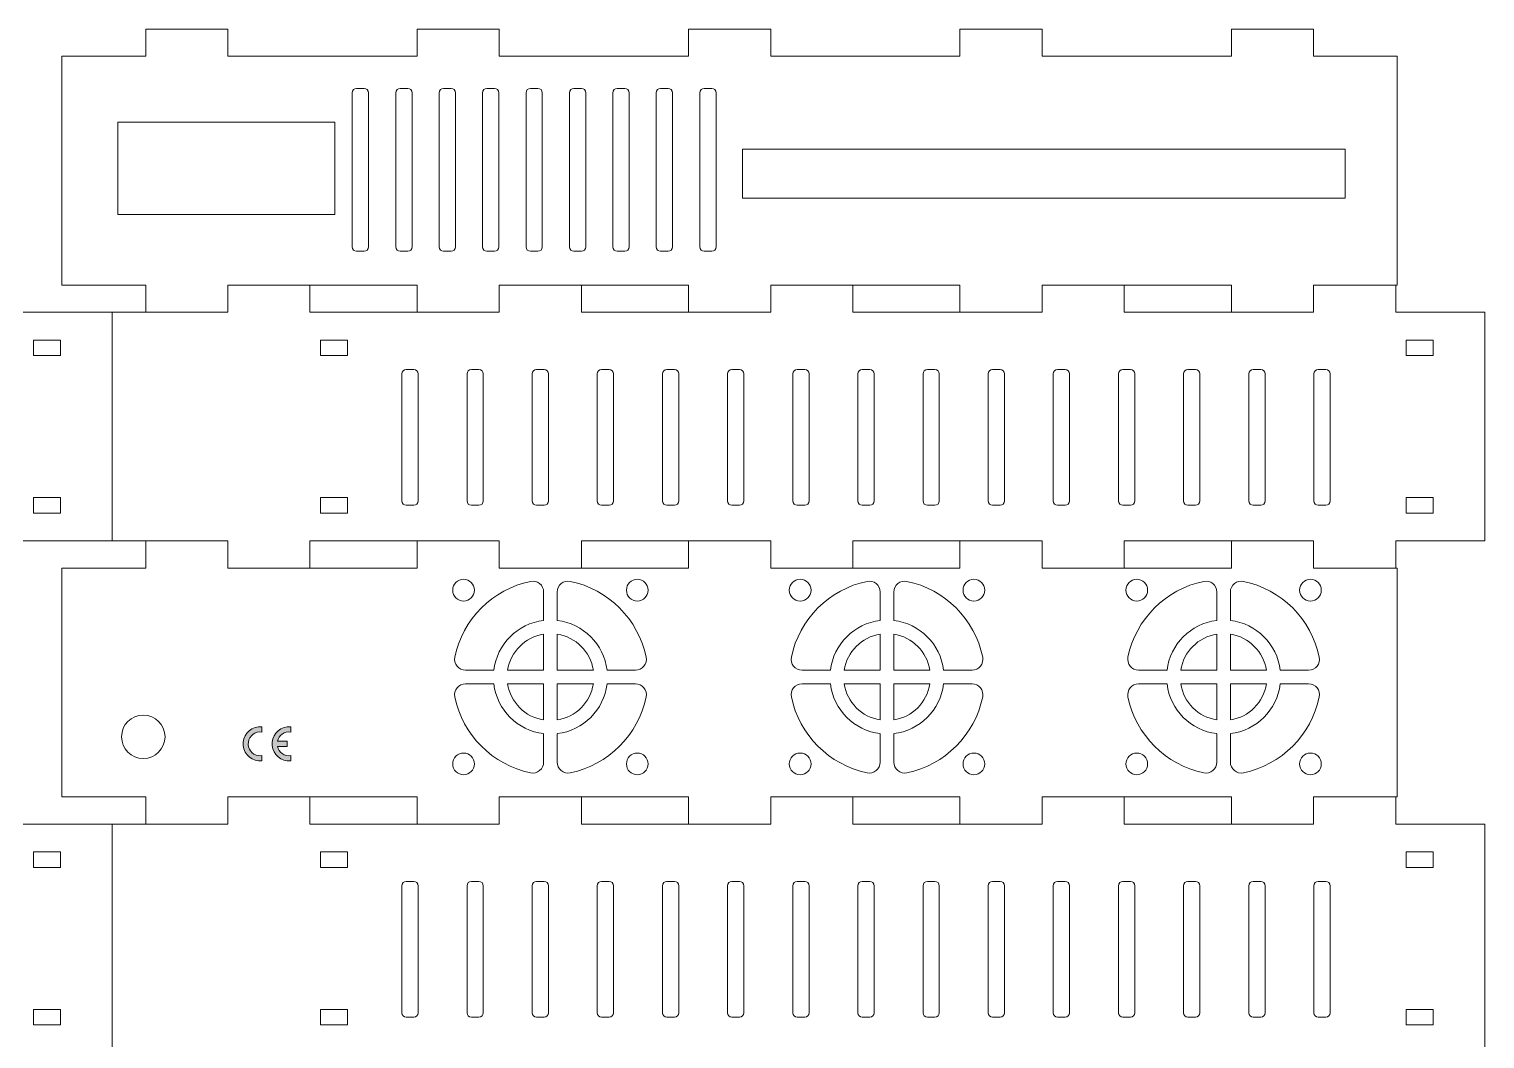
# Model space of a CAD drawing. Header units: millimetres. Extents: x -57 to 711, y 261 to 643.
# Drawn here: x 443 to 711.1, y 456.7 to 642.6 of the extents above; entities that cross this region are included whole.
import ezdxf

# ---------------------------------------------------------------- set-up
doc = ezdxf.new("R2010")
doc.units = ezdxf.units.MM
doc.layers.add('1', color=1, linetype='Continuous', lineweight=5)
doc.layers.add('2', color=5, linetype='Continuous', lineweight=5)

msp = doc.modelspace()

# ---------------------------------------------------------------- hatches: boundary and pattern name
at = {"lineweight": 0}
h = msp.add_hatch(color=7, dxfattribs=at)
h.dxf.hatch_style = 2
edge = h.paths.add_edge_path()
edge.add_spline(control_points=[(485.84, 514.11), (485.84, 514.11), (485.84, 513.17), (485.84, 513.17), (484.65, 513.34), (483.54, 512.51), (483.36, 511.31), (483.19, 510.11), (484.02, 509), (485.22, 508.83), (485.43, 508.8), (485.64, 508.8), (485.84, 508.83), (485.84, 508.83), (485.84, 507.88), (485.84, 507.88), (484.12, 507.71), (482.59, 508.96), (482.42, 510.68), (482.24, 512.4), (483.5, 513.94), (485.22, 514.11), (485.43, 514.13), (485.64, 514.13), (485.84, 514.11)], knot_values=[0, 0, 0, 0, 1, 1, 1, 2, 2, 2, 3, 3, 3, 4, 4, 4, 5, 5, 5, 6, 6, 6, 7, 7, 7, 8, 8, 8, 8], degree=3, periodic=0)
h = msp.add_hatch(color=7, dxfattribs=at)
h.dxf.hatch_style = 2
edge = h.paths.add_edge_path()
edge.add_spline(control_points=[(488.71, 511.47), (488.96, 512.59), (490.03, 513.33), (491.17, 513.17), (491.17, 513.17), (491.17, 514.11), (491.17, 514.11), (489.45, 514.28), (487.91, 513.03), (487.74, 511.31), (487.57, 509.59), (488.82, 508.05), (490.54, 507.88), (490.75, 507.86), (490.96, 507.86), (491.17, 507.88), (491.17, 507.88), (491.17, 508.83), (491.17, 508.83), (490.03, 508.66), (488.96, 509.41), (488.71, 510.53), (488.71, 510.53), (490.54, 510.53), (490.54, 510.53), (490.54, 510.53), (490.54, 511.47), (490.54, 511.47), (490.54, 511.47), (488.71, 511.47), (488.71, 511.47), (488.71, 511.47), (488.71, 511.47), (488.71, 511.47)], knot_values=[0, 0, 0, 0, 1, 1, 1, 2, 2, 2, 3, 3, 3, 4, 4, 4, 5, 5, 5, 6, 6, 6, 7, 7, 7, 8, 8, 8, 9, 9, 9, 10, 10, 10, 11, 11, 11, 11], degree=3, periodic=0)

# ---------------------------------------------------------------- linework, layer by layer
at = {"layer": '1', "lineweight": 5}
for p, q in [((464.45, 642.62), (464.45, 637.62)), ((479.58, 642.62), (464.45, 642.62)), ((479.58, 637.62), (479.58, 642.62)), ((529.58, 642.62), (514.45, 642.62)), ((514.45, 642.62), (514.45, 637.62)), ((529.58, 637.62), (529.58, 642.62)), ((579.58, 642.62), (564.45, 642.62)), ((564.45, 642.62), (564.45, 637.62)), ((579.58, 637.62), (579.58, 642.62)), ((629.58, 642.62), (614.45, 642.62)), ((614.45, 642.62), (614.45, 637.62)), ((629.58, 637.62), (629.58, 642.62)), ((679.58, 642.62), (664.45, 642.62)), ((664.45, 642.62), (664.45, 637.62)), ((679.58, 637.62), (679.58, 642.62)), ((464.45, 637.62), (449.01, 637.62)), ((449.01, 637.62), (449.01, 595.49)), ((514.45, 637.62), (479.58, 637.62)), ((564.45, 637.62), (529.58, 637.62)), ((614.45, 637.62), (579.58, 637.62)), ((664.45, 637.62), (629.58, 637.62)), ((695.01, 637.62), (679.58, 637.62)), ((695.01, 595.49), (695.01, 637.62)), ((449.01, 595.49), (464.45, 595.49)), ((464.45, 595.49), (464.45, 590.49)), ((479.58, 590.49), (479.58, 595.49)), ((479.58, 595.49), (514.45, 595.49)), ((494.71, 590.49), (494.71, 595.49)), ((514.45, 595.49), (514.45, 590.49)), ((529.58, 590.49), (529.58, 595.49)), ((529.58, 595.49), (564.45, 595.49)), ((544.71, 590.49), (544.71, 595.49)), ((564.45, 595.49), (564.45, 595.49)), ((564.45, 595.49), (564.45, 590.49)), ((579.58, 590.49), (579.58, 595.49)), ((579.58, 595.49), (614.45, 595.49)), ((594.71, 590.49), (594.71, 595.49)), ((614.45, 595.49), (614.45, 590.49)), ((629.58, 595.49), (629.58, 590.49)), ((629.58, 595.49), (664.45, 595.49)), ((644.71, 590.49), (644.71, 595.49)), ((664.45, 595.49), (664.45, 590.49)), ((679.58, 590.49), (679.58, 595.49)), ((679.58, 595.49), (695.01, 595.49)), ((694.71, 590.49), (694.71, 595.49)), ((479.58, 590.49), (441.85, 590.49)), ((458.28, 548.36), (458.28, 590.49)), ((529.58, 590.49), (494.71, 590.49)), ((579.58, 590.49), (544.71, 590.49)), ((629.58, 590.49), (594.71, 590.49)), ((679.58, 590.49), (644.71, 590.49)), ((711.14, 590.49), (694.71, 590.49)), ((711.14, 548.36), (711.14, 590.49)), ((441.85, 548.36), (479.58, 548.36)), ((464.45, 548.36), (464.45, 543.36)), ((479.58, 543.36), (479.58, 548.36)), ((494.71, 543.36), (494.71, 548.36)), ((494.71, 548.36), (529.58, 548.36)), ((514.45, 548.36), (514.45, 543.36)), ((529.58, 543.36), (529.58, 548.36)), ((544.71, 543.36), (544.71, 548.36)), ((544.71, 548.36), (579.58, 548.36)), ((564.45, 548.36), (564.45, 543.36)), ((579.58, 543.36), (579.58, 548.36)), ((594.71, 543.36), (594.71, 548.36)), ((594.71, 548.36), (629.58, 548.36)), ((614.45, 548.36), (614.45, 543.36)), ((629.58, 543.36), (629.58, 548.36)), ((644.71, 543.36), (644.71, 548.36)), ((644.71, 548.36), (679.58, 548.36)), ((664.45, 548.36), (664.45, 543.36)), ((679.58, 543.36), (679.58, 548.36)), ((694.71, 543.36), (694.71, 548.36)), ((694.71, 548.36), (711.14, 548.36)), ((464.45, 543.36), (449.01, 543.36)), ((449.01, 543.36), (449.01, 501.23)), ((514.45, 543.36), (479.58, 543.36)), ((564.45, 543.36), (529.58, 543.36)), ((614.45, 543.36), (579.58, 543.36)), ((664.45, 543.36), (629.58, 543.36)), ((695.01, 543.36), (679.58, 543.36)), ((695.01, 501.23), (695.01, 543.36)), ((449.01, 501.23), (464.45, 501.23)), ((464.45, 501.23), (464.45, 496.23)), ((479.58, 496.23), (479.58, 501.23)), ((479.58, 501.23), (514.45, 501.23)), ((494.71, 496.23), (494.71, 501.23)), ((514.45, 501.23), (514.45, 496.23)), ((529.58, 496.23), (529.58, 501.23)), ((529.58, 501.23), (564.45, 501.23)), ((544.71, 496.23), (544.71, 501.23)), ((564.45, 501.23), (564.45, 496.23)), ((579.58, 496.23), (579.58, 501.23)), ((579.58, 501.23), (614.45, 501.23)), ((594.71, 496.23), (594.71, 501.23)), ((614.45, 501.23), (614.45, 496.23)), ((629.58, 501.23), (629.58, 496.23)), ((629.58, 501.23), (664.45, 501.23)), ((644.71, 496.23), (644.71, 501.23)), ((664.45, 501.23), (664.45, 496.23)), ((679.58, 496.23), (679.58, 501.23)), ((679.58, 501.23), (695.01, 501.23)), ((694.71, 496.23), (694.71, 501.23)), ((479.58, 496.23), (441.85, 496.23)), ((458.28, 496.23), (458.28, 454.1)), ((529.58, 496.23), (494.71, 496.23)), ((579.58, 496.23), (544.71, 496.23)), ((629.58, 496.23), (594.71, 496.23)), ((679.58, 496.23), (644.71, 496.23)), ((711.14, 496.23), (694.71, 496.23)), ((711.14, 454.1), (711.14, 496.23))]:
    msp.add_line(p, q, dxfattribs=at)
at = {"layer": '1', "color": 1, "lineweight": 5}
for p, q in [((502.51, 630.91), (502.51, 630.91)), ((502.51, 602.51), (502.51, 630.91)), ((503.31, 631.71), (503.31, 631.71)), ((503.31, 631.71), (504.71, 631.71)), ((504.71, 631.71), (504.71, 631.71)), ((505.51, 630.91), (505.51, 602.51)), ((510.51, 630.91), (510.51, 630.91)), ((510.51, 602.51), (510.51, 630.91)), ((511.31, 631.71), (511.31, 631.71)), ((511.31, 631.71), (512.71, 631.71)), ((512.71, 631.71), (512.71, 631.71)), ((513.51, 630.91), (513.51, 630.91)), ((513.51, 630.91), (513.51, 602.51)), ((518.51, 630.91), (518.51, 630.91)), ((518.51, 602.51), (518.51, 630.91)), ((519.31, 631.71), (519.31, 631.71)), ((519.31, 631.71), (520.71, 631.71)), ((521.51, 630.91), (521.51, 630.91)), ((521.51, 630.91), (521.51, 602.51)), ((526.51, 630.91), (526.51, 630.91)), ((526.51, 602.51), (526.51, 630.91)), ((527.31, 631.71), (528.71, 631.71)), ((528.71, 631.71), (528.71, 631.71)), ((529.51, 630.91), (529.51, 630.91)), ((529.51, 630.91), (529.51, 602.51)), ((534.51, 630.91), (534.51, 630.91)), ((534.51, 602.51), (534.51, 630.91)), ((535.31, 631.71), (535.31, 631.71)), ((535.31, 631.71), (536.71, 631.71)), ((536.71, 631.71), (536.71, 631.71)), ((537.51, 630.91), (537.51, 602.51)), ((542.51, 630.91), (542.51, 630.91)), ((542.51, 602.51), (542.51, 630.91)), ((543.31, 631.71), (544.71, 631.71)), ((544.71, 631.71), (544.71, 631.71)), ((545.51, 630.91), (545.51, 630.91)), ((545.51, 630.91), (545.51, 602.51)), ((550.51, 602.51), (550.51, 630.91)), ((551.31, 631.71), (552.71, 631.71)), ((553.51, 630.91), (553.51, 602.51)), ((558.51, 602.51), (558.51, 630.91)), ((559.31, 631.71), (559.31, 631.71)), ((559.31, 631.71), (560.71, 631.71)), ((561.51, 630.91), (561.51, 602.51)), ((566.51, 602.51), (566.51, 630.91)), ((567.31, 631.71), (567.31, 631.71)), ((567.31, 631.71), (568.71, 631.71)), ((569.51, 630.91), (569.51, 630.91)), ((569.51, 630.91), (569.51, 602.51)), ((459.31, 608.49), (459.31, 625.49)), ((459.31, 625.49), (499.31, 625.49)), ((499.31, 625.49), (499.31, 608.49)), ((574.41, 611.49), (574.41, 620.49)), ((574.41, 620.49), (685.41, 620.49)), ((685.41, 620.49), (685.41, 611.49)), ((685.41, 611.49), (574.41, 611.49)), ((499.31, 608.49), (459.31, 608.49)), ((504.71, 601.71), (503.31, 601.71)), ((505.51, 602.51), (505.51, 602.51)), ((512.71, 601.71), (511.31, 601.71)), ((511.31, 601.71), (511.31, 601.71)), ((513.51, 602.51), (513.51, 602.51)), ((520.71, 601.71), (519.31, 601.71)), ((519.31, 601.71), (519.31, 601.71)), ((520.71, 601.71), (520.71, 601.71)), ((521.51, 602.51), (521.51, 602.51)), ((528.71, 601.71), (527.31, 601.71)), ((528.71, 601.71), (528.71, 601.71)), ((536.71, 601.71), (535.31, 601.71)), ((535.31, 601.71), (535.31, 601.71)), ((544.71, 601.71), (543.31, 601.71)), ((543.31, 601.71), (543.31, 601.71)), ((544.71, 601.71), (544.71, 601.71)), ((545.51, 602.51), (545.51, 602.51)), ((552.71, 601.71), (551.31, 601.71)), ((551.31, 601.71), (551.31, 601.71)), ((560.71, 601.71), (559.31, 601.71)), ((559.31, 601.71), (559.31, 601.71)), ((568.71, 601.71), (567.31, 601.71)), ((443.8, 585.36), (448.77, 585.36)), ((443.8, 582.49), (443.8, 585.36)), ((448.77, 585.36), (448.77, 582.49)), ((496.66, 585.36), (501.63, 585.36)), ((496.66, 582.49), (496.66, 585.36)), ((501.63, 585.36), (501.63, 582.49)), ((696.66, 585.36), (701.63, 585.36)), ((696.66, 582.49), (696.66, 585.36)), ((701.63, 585.36), (701.63, 582.49)), ((448.77, 582.49), (443.8, 582.49)), ((501.63, 582.49), (496.66, 582.49)), ((701.63, 582.49), (696.66, 582.49)), ((512.44, 579.93), (513.84, 579.93)), ((524.44, 579.93), (524.44, 579.93)), ((524.44, 579.93), (525.84, 579.93)), ((536.44, 579.93), (537.84, 579.93)), ((548.44, 579.93), (548.44, 579.93)), ((548.44, 579.93), (549.84, 579.93)), ((549.84, 579.93), (549.84, 579.93)), ((560.44, 579.93), (561.84, 579.93)), ((572.44, 579.93), (573.84, 579.93)), ((584.44, 579.93), (585.84, 579.93)), ((596.44, 579.93), (597.84, 579.93)), ((608.44, 579.93), (609.84, 579.93)), ((620.44, 579.93), (621.84, 579.93)), ((621.84, 579.93), (621.84, 579.93)), ((632.44, 579.93), (633.84, 579.93)), ((644.44, 579.93), (644.44, 579.93)), ((644.44, 579.93), (645.84, 579.93)), ((645.84, 579.93), (645.84, 579.93)), ((656.44, 579.93), (656.44, 579.93)), ((656.44, 579.93), (657.84, 579.93)), ((657.84, 579.93), (657.84, 579.93)), ((668.44, 579.93), (669.84, 579.93)), ((680.44, 579.93), (680.44, 579.93)), ((680.44, 579.93), (681.84, 579.93)), ((681.84, 579.93), (681.84, 579.93)), ((511.64, 555.73), (511.64, 579.13)), ((511.64, 579.13), (511.64, 579.13)), ((514.64, 579.13), (514.64, 579.13)), ((514.64, 579.13), (514.64, 555.73)), ((523.64, 555.73), (523.64, 579.13)), ((526.64, 579.13), (526.64, 579.13)), ((526.64, 579.13), (526.64, 555.73)), ((535.64, 555.73), (535.64, 579.13)), ((538.64, 579.13), (538.64, 555.73)), ((547.64, 555.73), (547.64, 579.13)), ((547.64, 579.13), (547.64, 579.13)), ((550.64, 579.13), (550.64, 555.73)), ((559.64, 555.73), (559.64, 579.13)), ((562.64, 579.13), (562.64, 579.13)), ((562.64, 579.13), (562.64, 555.73)), ((571.64, 555.73), (571.64, 579.13)), ((571.64, 579.13), (571.64, 579.13)), ((574.64, 579.13), (574.64, 579.13)), ((574.64, 579.13), (574.64, 555.73)), ((583.64, 555.73), (583.64, 579.13)), ((586.64, 579.13), (586.64, 555.73)), ((595.64, 555.73), (595.64, 579.13)), ((598.64, 579.13), (598.64, 555.73)), ((607.64, 555.73), (607.64, 579.13)), ((607.64, 579.13), (607.64, 579.13)), ((610.64, 579.13), (610.64, 579.13)), ((610.64, 579.13), (610.64, 555.73)), ((619.64, 555.73), (619.64, 579.13)), ((622.64, 579.13), (622.64, 579.13)), ((622.64, 579.13), (622.64, 555.73)), ((631.64, 555.73), (631.64, 579.13)), ((631.64, 579.13), (631.64, 579.13)), ((634.64, 579.13), (634.64, 579.13)), ((634.64, 579.13), (634.64, 555.73)), ((643.64, 555.73), (643.64, 579.13)), ((643.64, 579.13), (643.64, 579.13)), ((646.64, 579.13), (646.64, 555.73)), ((655.64, 555.73), (655.64, 579.13)), ((658.64, 579.13), (658.64, 555.73)), ((667.64, 555.73), (667.64, 579.13)), ((667.64, 579.13), (667.64, 579.13)), ((670.64, 579.13), (670.64, 579.13)), ((670.64, 579.13), (670.64, 555.73)), ((679.64, 555.73), (679.64, 579.13)), ((682.64, 579.13), (682.64, 579.13)), ((682.64, 579.13), (682.64, 555.73)), ((443.8, 556.36), (448.77, 556.36)), ((443.8, 553.49), (443.8, 556.36)), ((448.77, 556.36), (448.77, 553.49)), ((496.66, 556.36), (501.63, 556.36)), ((496.66, 553.49), (496.66, 556.36)), ((501.63, 556.36), (501.63, 553.49)), ((511.64, 555.73), (511.64, 555.73)), ((547.64, 555.73), (547.64, 555.73)), ((607.64, 555.73), (607.64, 555.73)), ((631.64, 555.73), (631.64, 555.73)), ((667.64, 555.73), (667.64, 555.73)), ((696.66, 556.36), (701.63, 556.36)), ((696.66, 553.49), (696.66, 556.36)), ((701.63, 556.36), (701.63, 553.49)), ((448.77, 553.49), (443.8, 553.49)), ((501.63, 553.49), (496.66, 553.49)), ((513.84, 554.93), (512.44, 554.93)), ((512.44, 554.93), (512.44, 554.93)), ((513.84, 554.93), (513.84, 554.93)), ((525.84, 554.93), (524.44, 554.93)), ((537.84, 554.93), (536.44, 554.93)), ((537.84, 554.93), (537.84, 554.93)), ((549.84, 554.93), (548.44, 554.93)), ((548.44, 554.93), (548.44, 554.93)), ((549.84, 554.93), (549.84, 554.93)), ((561.84, 554.93), (560.44, 554.93)), ((560.44, 554.93), (560.44, 554.93)), ((573.84, 554.93), (572.44, 554.93)), ((572.44, 554.93), (572.44, 554.93)), ((585.84, 554.93), (584.44, 554.93)), ((584.44, 554.93), (584.44, 554.93)), ((585.84, 554.93), (585.84, 554.93)), ((597.84, 554.93), (596.44, 554.93)), ((609.84, 554.93), (608.44, 554.93)), ((621.84, 554.93), (620.44, 554.93)), ((620.44, 554.93), (620.44, 554.93)), ((621.84, 554.93), (621.84, 554.93)), ((633.84, 554.93), (632.44, 554.93)), ((645.84, 554.93), (644.44, 554.93)), ((657.84, 554.93), (656.44, 554.93)), ((657.84, 554.93), (657.84, 554.93)), ((669.84, 554.93), (668.44, 554.93)), ((668.44, 554.93), (668.44, 554.93)), ((669.84, 554.93), (669.84, 554.93)), ((681.84, 554.93), (680.44, 554.93)), ((680.44, 554.93), (680.44, 554.93)), ((701.63, 553.49), (696.66, 553.49)), ((535.36, 540.92), (535.36, 540.92)), ((542.67, 540.92), (542.67, 540.92)), ((604.67, 540.92), (604.67, 540.92)), ((659.36, 540.92), (659.36, 540.92)), ((666.67, 540.92), (666.67, 540.92)), ((537.76, 538.96), (537.76, 538.96)), ((537.76, 538.96), (537.76, 533.72)), ((540.26, 533.72), (540.26, 538.96)), ((599.76, 538.96), (599.76, 538.96)), ((599.76, 538.96), (599.76, 533.72)), ((602.26, 533.72), (602.26, 538.96)), ((661.76, 538.96), (661.76, 538.96)), ((661.76, 538.96), (661.76, 533.72)), ((664.26, 533.72), (664.26, 538.96)), ((537.76, 533.72), (537.76, 533.72)), ((540.26, 533.72), (540.26, 533.72)), ((602.26, 533.72), (602.26, 533.72)), ((661.76, 533.72), (661.76, 533.72)), ((664.26, 533.72), (664.26, 533.72)), ((537.76, 524.55), (537.76, 531.2)), ((540.26, 531.2), (540.26, 524.55)), ((599.76, 524.55), (599.76, 531.2)), ((599.76, 531.2), (599.76, 531.2)), ((602.26, 531.2), (602.26, 524.55)), ((602.26, 531.2), (602.26, 531.2)), ((661.76, 524.55), (661.76, 531.2)), ((661.76, 531.2), (661.76, 531.2)), ((664.26, 531.2), (664.26, 524.55)), ((664.26, 531.2), (664.26, 531.2)), ((521.39, 526.95), (521.39, 526.95)), ((556.64, 526.95), (556.64, 526.95)), ((583.39, 526.95), (583.39, 526.95)), ((618.64, 526.95), (618.64, 526.95)), ((645.39, 526.95), (645.39, 526.95)), ((528.59, 524.55), (523.35, 524.55)), ((531.11, 524.55), (537.76, 524.55)), ((531.11, 524.55), (531.11, 524.55)), ((540.26, 524.55), (546.91, 524.55)), ((546.91, 524.55), (546.91, 524.55)), ((554.68, 524.55), (549.44, 524.55)), ((549.44, 524.55), (549.44, 524.55)), ((590.59, 524.55), (585.35, 524.55)), ((590.59, 524.55), (590.59, 524.55)), ((593.11, 524.55), (599.76, 524.55)), ((602.26, 524.55), (608.91, 524.55)), ((608.91, 524.55), (608.91, 524.55)), ((616.68, 524.55), (611.44, 524.55)), ((611.44, 524.55), (611.44, 524.55)), ((652.59, 524.55), (647.35, 524.55)), ((652.59, 524.55), (652.59, 524.55)), ((655.11, 524.55), (661.76, 524.55)), ((655.11, 524.55), (655.11, 524.55)), ((664.26, 524.55), (670.91, 524.55)), ((670.91, 524.55), (670.91, 524.55)), ((678.68, 524.55), (673.44, 524.55)), ((673.44, 524.55), (673.44, 524.55)), ((678.68, 524.55), (678.68, 524.55)), ((523.35, 522.05), (528.59, 522.05)), ((528.59, 522.05), (528.59, 522.05)), ((537.76, 522.05), (531.11, 522.05)), ((531.11, 522.05), (531.11, 522.05)), ((537.76, 515.4), (537.76, 522.05)), ((546.91, 522.05), (540.26, 522.05)), ((540.26, 522.05), (540.26, 515.4)), ((549.44, 522.05), (549.44, 522.05)), ((549.44, 522.05), (554.68, 522.05)), ((554.68, 522.05), (554.68, 522.05)), ((585.35, 522.05), (590.59, 522.05)), ((590.59, 522.05), (590.59, 522.05)), ((599.76, 522.05), (593.11, 522.05)), ((593.11, 522.05), (593.11, 522.05)), ((599.76, 515.4), (599.76, 522.05)), ((608.91, 522.05), (602.26, 522.05)), ((602.26, 522.05), (602.26, 515.4)), ((611.44, 522.05), (616.68, 522.05)), ((647.35, 522.05), (652.59, 522.05)), ((652.59, 522.05), (652.59, 522.05)), ((661.76, 522.05), (655.11, 522.05)), ((655.11, 522.05), (655.11, 522.05)), ((661.76, 515.4), (661.76, 522.05)), ((670.91, 522.05), (664.26, 522.05)), ((664.26, 522.05), (664.26, 515.4)), ((670.91, 522.05), (670.91, 522.05)), ((673.44, 522.05), (673.44, 522.05)), ((673.44, 522.05), (678.68, 522.05)), ((521.39, 519.64), (521.39, 519.64)), ((556.64, 519.64), (556.64, 519.64)), ((583.39, 519.64), (583.39, 519.64)), ((618.64, 519.64), (618.64, 519.64)), ((645.39, 519.64), (645.39, 519.64)), ((680.64, 519.64), (680.64, 519.64)), ((537.76, 515.4), (537.76, 515.4)), ((540.26, 515.4), (540.26, 515.4)), ((599.76, 515.4), (599.76, 515.4)), ((664.26, 515.4), (664.26, 515.4)), ((537.76, 512.87), (537.76, 507.63)), ((540.26, 507.63), (540.26, 512.87)), ((599.76, 512.87), (599.76, 507.63)), ((602.26, 507.63), (602.26, 512.87)), ((602.26, 512.87), (602.26, 512.87)), ((661.76, 512.87), (661.76, 512.87)), ((661.76, 512.87), (661.76, 507.63)), ((664.26, 507.63), (664.26, 512.87)), ((664.26, 512.87), (664.26, 512.87)), ((537.76, 507.63), (537.76, 507.63)), ((599.76, 507.63), (599.76, 507.63)), ((661.76, 507.63), (661.76, 507.63)), ((535.36, 505.67), (535.36, 505.67)), ((597.36, 505.67), (597.36, 505.67)), ((604.67, 505.67), (604.67, 505.67)), ((666.67, 505.67), (666.67, 505.67)), ((443.8, 491.1), (448.77, 491.1)), ((443.8, 488.23), (443.8, 491.1)), ((448.77, 491.1), (448.77, 488.23)), ((496.66, 491.1), (501.63, 491.1)), ((496.66, 488.23), (496.66, 491.1)), ((501.63, 491.1), (501.63, 488.23)), ((696.66, 491.1), (701.63, 491.1)), ((696.66, 488.23), (696.66, 491.1)), ((701.63, 491.1), (701.63, 488.23)), ((448.77, 488.23), (443.8, 488.23)), ((501.63, 488.23), (496.66, 488.23)), ((701.63, 488.23), (696.66, 488.23)), ((512.44, 485.67), (512.44, 485.67)), ((512.44, 485.67), (513.84, 485.67)), ((513.84, 485.67), (513.84, 485.67)), ((524.44, 485.67), (524.44, 485.67)), ((524.44, 485.67), (525.84, 485.67)), ((525.84, 485.67), (525.84, 485.67)), ((536.44, 485.67), (537.84, 485.67)), ((548.44, 485.67), (548.44, 485.67)), ((548.44, 485.67), (549.84, 485.67)), ((549.84, 485.67), (549.84, 485.67)), ((560.44, 485.67), (561.84, 485.67)), ((561.84, 485.67), (561.84, 485.67)), ((572.44, 485.67), (572.44, 485.67)), ((572.44, 485.67), (573.84, 485.67)), ((584.44, 485.67), (585.84, 485.67)), ((596.44, 485.67), (596.44, 485.67)), ((596.44, 485.67), (597.84, 485.67)), ((597.84, 485.67), (597.84, 485.67)), ((608.44, 485.67), (608.44, 485.67)), ((608.44, 485.67), (609.84, 485.67)), ((620.44, 485.67), (621.84, 485.67)), ((632.44, 485.67), (633.84, 485.67)), ((644.44, 485.67), (644.44, 485.67)), ((644.44, 485.67), (645.84, 485.67)), ((645.84, 485.67), (645.84, 485.67)), ((656.44, 485.67), (657.84, 485.67)), ((668.44, 485.67), (668.44, 485.67)), ((668.44, 485.67), (669.84, 485.67)), ((669.84, 485.67), (669.84, 485.67)), ((680.44, 485.67), (680.44, 485.67)), ((680.44, 485.67), (681.84, 485.67)), ((681.84, 485.67), (681.84, 485.67)), ((511.64, 461.47), (511.64, 484.87)), ((511.64, 484.87), (511.64, 484.87)), ((514.64, 484.87), (514.64, 484.87)), ((514.64, 484.87), (514.64, 461.47)), ((523.64, 461.47), (523.64, 484.87)), ((526.64, 484.87), (526.64, 484.87)), ((526.64, 484.87), (526.64, 461.47)), ((535.64, 461.47), (535.64, 484.87)), ((538.64, 484.87), (538.64, 461.47)), ((547.64, 461.47), (547.64, 484.87)), ((547.64, 484.87), (547.64, 484.87)), ((550.64, 484.87), (550.64, 484.87)), ((550.64, 484.87), (550.64, 461.47)), ((559.64, 461.47), (559.64, 484.87)), ((562.64, 484.87), (562.64, 484.87)), ((562.64, 484.87), (562.64, 461.47)), ((571.64, 461.47), (571.64, 484.87)), ((571.64, 484.87), (571.64, 484.87)), ((574.64, 484.87), (574.64, 461.47)), ((583.64, 461.47), (583.64, 484.87)), ((586.64, 484.87), (586.64, 461.47)), ((595.64, 461.47), (595.64, 484.87)), ((598.64, 484.87), (598.64, 461.47)), ((607.64, 461.47), (607.64, 484.87)), ((607.64, 484.87), (607.64, 484.87)), ((610.64, 484.87), (610.64, 484.87)), ((610.64, 484.87), (610.64, 461.47)), ((619.64, 461.47), (619.64, 484.87)), ((622.64, 484.87), (622.64, 484.87)), ((622.64, 484.87), (622.64, 461.47)), ((631.64, 461.47), (631.64, 484.87)), ((631.64, 484.87), (631.64, 484.87)), ((634.64, 484.87), (634.64, 484.87)), ((634.64, 484.87), (634.64, 461.47)), ((643.64, 461.47), (643.64, 484.87)), ((643.64, 484.87), (643.64, 484.87)), ((646.64, 484.87), (646.64, 461.47)), ((655.64, 461.47), (655.64, 484.87)), ((658.64, 484.87), (658.64, 461.47)), ((667.64, 461.47), (667.64, 484.87)), ((667.64, 484.87), (667.64, 484.87)), ((670.64, 484.87), (670.64, 484.87)), ((670.64, 484.87), (670.64, 461.47)), ((679.64, 461.47), (679.64, 484.87)), ((682.64, 484.87), (682.64, 484.87)), ((682.64, 484.87), (682.64, 461.47)), ((443.8, 462.1), (448.77, 462.1)), ((443.8, 459.23), (443.8, 462.1)), ((448.77, 462.1), (448.77, 459.23)), ((496.66, 462.1), (501.63, 462.1)), ((496.66, 459.23), (496.66, 462.1)), ((501.63, 462.1), (501.63, 459.23)), ((511.64, 461.47), (511.64, 461.47)), ((547.64, 461.47), (547.64, 461.47)), ((607.64, 461.47), (607.64, 461.47)), ((631.64, 461.47), (631.64, 461.47)), ((667.64, 461.47), (667.64, 461.47)), ((696.66, 462.1), (701.63, 462.1)), ((696.66, 459.23), (696.66, 462.1)), ((701.63, 462.1), (701.63, 459.23)), ((448.77, 459.23), (443.8, 459.23)), ((501.63, 459.23), (496.66, 459.23)), ((513.84, 460.67), (512.44, 460.67)), ((525.84, 460.67), (524.44, 460.67)), ((537.84, 460.67), (536.44, 460.67)), ((537.84, 460.67), (537.84, 460.67)), ((549.84, 460.67), (548.44, 460.67)), ((548.44, 460.67), (548.44, 460.67)), ((549.84, 460.67), (549.84, 460.67)), ((561.84, 460.67), (560.44, 460.67)), ((560.44, 460.67), (560.44, 460.67)), ((573.84, 460.67), (572.44, 460.67)), ((572.44, 460.67), (572.44, 460.67)), ((585.84, 460.67), (584.44, 460.67)), ((584.44, 460.67), (584.44, 460.67)), ((585.84, 460.67), (585.84, 460.67)), ((597.84, 460.67), (596.44, 460.67)), ((596.44, 460.67), (596.44, 460.67)), ((597.84, 460.67), (597.84, 460.67)), ((609.84, 460.67), (608.44, 460.67)), ((609.84, 460.67), (609.84, 460.67)), ((621.84, 460.67), (620.44, 460.67)), ((633.84, 460.67), (632.44, 460.67)), ((632.44, 460.67), (632.44, 460.67)), ((633.84, 460.67), (633.84, 460.67)), ((645.84, 460.67), (644.44, 460.67)), ((644.44, 460.67), (644.44, 460.67)), ((645.84, 460.67), (645.84, 460.67)), ((657.84, 460.67), (656.44, 460.67)), ((657.84, 460.67), (657.84, 460.67)), ((669.84, 460.67), (668.44, 460.67)), ((668.44, 460.67), (668.44, 460.67)), ((669.84, 460.67), (669.84, 460.67)), ((681.84, 460.67), (680.44, 460.67)), ((680.44, 460.67), (680.44, 460.67)), ((701.63, 459.23), (696.66, 459.23))]:
    msp.add_line(p, q, dxfattribs=at)
at = {"layer": '1'}
for centre in [(523.01, 539.3), (555.01, 539.3), (585.01, 539.3), (617.01, 539.3), (647.01, 539.3), (679.01, 539.3), (523.01, 507.3), (555.01, 507.3), (585.01, 507.3), (617.01, 507.3), (647.01, 507.3), (679.01, 507.3)]:
    msp.add_circle(centre, 2, dxfattribs=at)
at = {"layer": '1', "color": 1, "lineweight": 5}
msp.add_circle((464.01, 512.3), 4, dxfattribs=at)
for centre, radius, start, end in [((503.31, 630.91), 0.8, 90, 180), ((504.71, 630.91), 0.8, 0, 90), ((511.31, 630.91), 0.8, 90, 180), ((512.71, 630.91), 0.8, 0, 90), ((519.31, 630.91), 0.8, 90, 180), ((520.71, 630.91), 0.8, 0, 90), ((527.31, 630.91), 0.8, 90, 180), ((528.71, 630.91), 0.8, 0, 90), ((535.31, 630.91), 0.8, 90, 180), ((536.71, 630.91), 0.8, 0, 90), ((543.31, 630.91), 0.8, 90, 180), ((544.71, 630.91), 0.8, 0, 90), ((551.31, 630.91), 0.8, 90, 180), ((552.71, 630.91), 0.8, 0, 90), ((559.31, 630.91), 0.8, 90, 180), ((560.71, 630.91), 0.8, 0, 90), ((567.31, 630.91), 0.8, 90, 180), ((568.71, 630.91), 0.8, 0, 90), ((503.31, 602.51), 0.8, 180, 270), ((504.71, 602.51), 0.8, 270, 0), ((511.31, 602.51), 0.8, 180, 270), ((512.71, 602.51), 0.8, 270, 0), ((519.31, 602.51), 0.8, 180, 270), ((520.71, 602.51), 0.8, 270, 0), ((527.31, 602.51), 0.8, 180, 270), ((528.71, 602.51), 0.8, 270, 0), ((535.31, 602.51), 0.8, 180, 270), ((536.71, 602.51), 0.8, 270, 0), ((543.31, 602.51), 0.8, 180, 270), ((544.71, 602.51), 0.8, 270, 0), ((551.31, 602.51), 0.8, 180, 270), ((552.71, 602.51), 0.8, 270, 0), ((559.31, 602.51), 0.8, 180, 270), ((560.71, 602.51), 0.8, 270, 0), ((567.31, 602.51), 0.8, 180, 270), ((568.71, 602.51), 0.8, 270, 0), ((512.44, 579.13), 0.8, 90, 180), ((513.84, 579.13), 0.8, 0, 90), ((524.44, 579.13), 0.8, 90, 180), ((525.84, 579.13), 0.8, 0, 90), ((536.44, 579.13), 0.8, 90, 180), ((537.84, 579.13), 0.8, 0, 90), ((548.44, 579.13), 0.8, 90, 180), ((549.84, 579.13), 0.8, 360, 90), ((560.44, 579.13), 0.8, 90, 180), ((561.84, 579.13), 0.8, 360, 90), ((572.44, 579.13), 0.8, 90, 180), ((573.84, 579.13), 0.8, 360, 90), ((584.44, 579.13), 0.8, 90, 180), ((585.84, 579.13), 0.8, 360, 90), ((596.44, 579.13), 0.8, 90, 180), ((597.84, 579.13), 0.8, 360, 90), ((608.44, 579.13), 0.8, 90, 180), ((609.84, 579.13), 0.8, 360, 90), ((620.44, 579.13), 0.8, 90, 180), ((621.84, 579.13), 0.8, 360, 90), ((632.44, 579.13), 0.8, 90, 180), ((633.84, 579.13), 0.8, 0, 90), ((644.44, 579.13), 0.8, 90, 180), ((645.84, 579.13), 0.8, 0, 90), ((656.44, 579.13), 0.8, 90, 180), ((657.84, 579.13), 0.8, 0, 90), ((668.44, 579.13), 0.8, 90, 180), ((669.84, 579.13), 0.8, 0, 90), ((680.44, 579.13), 0.8, 90, 180), ((681.84, 579.13), 0.8, 0, 90), ((512.44, 555.73), 0.8, 180, 270), ((513.84, 555.73), 0.8, 270, 0), ((524.44, 555.73), 0.8, 180, 270), ((525.84, 555.73), 0.8, 270, 360), ((536.44, 555.73), 0.8, 180, 270), ((537.84, 555.73), 0.8, 270, 0), ((548.44, 555.73), 0.8, 180, 270), ((549.84, 555.73), 0.8, 270, 0), ((560.44, 555.73), 0.8, 180, 270), ((561.84, 555.73), 0.8, 270, 0), ((572.44, 555.73), 0.8, 180, 270), ((573.84, 555.73), 0.8, 270, 0), ((584.44, 555.73), 0.8, 180, 270), ((585.84, 555.73), 0.8, 270, 0), ((596.44, 555.73), 0.8, 180, 270), ((597.84, 555.73), 0.8, 270, 0), ((608.44, 555.73), 0.8, 180, 270), ((609.84, 555.73), 0.8, 270, 0), ((620.44, 555.73), 0.8, 180, 270), ((621.84, 555.73), 0.8, 270, 0), ((632.44, 555.73), 0.8, 180, 270), ((633.84, 555.73), 0.8, 270, 0), ((644.44, 555.73), 0.8, 180, 270), ((645.84, 555.73), 0.8, 270, 0), ((656.44, 555.73), 0.8, 180, 270), ((657.84, 555.73), 0.8, 270, 0), ((668.44, 555.73), 0.8, 180, 270), ((669.84, 555.73), 0.8, 270, 0), ((680.44, 555.73), 0.8, 180, 270), ((681.84, 555.73), 0.8, 270, 0), ((539.01, 523.3), 18, 101.7198, 168.2802), ((535.76, 538.96), 2, 0, 101.7198), ((542.26, 538.96), 2, 78.2802, 180), ((539.01, 523.3), 18, 11.7198, 78.2802), ((601.01, 523.3), 18, 101.7198, 168.2802), ((597.76, 538.96), 2, 0, 101.7198), ((604.26, 538.96), 2, 78.2802, 180), ((601.01, 523.3), 18, 11.7198, 78.2802), ((663.01, 523.3), 18, 101.7198, 168.2802), ((659.76, 538.96), 2, 360, 101.7198), ((666.26, 538.96), 2, 78.2802, 180), ((663.01, 523.3), 18, 11.7198, 78.2802), ((539.01, 523.3), 10.5, 96.8371, 173.1629), ((539.01, 523.3), 10.5, 6.8371, 83.1629), ((601.01, 523.3), 10.5, 96.8371, 173.1629), ((601.01, 523.3), 10.5, 6.8371, 83.1629), ((663.01, 523.3), 10.5, 96.8371, 173.1629), ((663.01, 523.3), 10.5, 6.8371, 83.1629), ((539.01, 523.3), 8, 98.9893, 171.0107), ((539.01, 523.3), 8, 8.9893, 81.0107), ((601.01, 523.3), 8, 98.9893, 171.0107), ((601.01, 523.3), 8, 8.9893, 81.0107), ((663.01, 523.3), 8, 98.9893, 171.0107), ((663.01, 523.3), 8, 8.9893, 81.0107), ((523.35, 526.55), 2, 168.2802, 270), ((554.68, 526.55), 2, 270, 11.7198), ((585.35, 526.55), 2, 168.2802, 270), ((616.68, 526.55), 2, 270, 11.7198), ((647.35, 526.55), 2, 168.2802, 270), ((678.68, 526.55), 2, 270, 11.7198), ((523.35, 520.05), 2, 90, 191.7198), ((539.01, 523.3), 10.5, 186.8371, 263.1629), ((539.01, 523.3), 8, 188.9893, 261.0107), ((539.01, 523.3), 10.5, 276.8371, 353.1629), ((539.01, 523.3), 8, 278.9893, 351.0107), ((554.68, 520.05), 2, 348.2802, 90), ((585.35, 520.05), 2, 90, 191.7198), ((601.01, 523.3), 10.5, 186.8371, 263.1629), ((601.01, 523.3), 8, 188.9893, 261.0107), ((601.01, 523.3), 8, 278.9893, 351.0107), ((601.01, 523.3), 10.5, 276.8371, 353.1629), ((616.68, 520.05), 2, 348.2802, 90), ((647.35, 520.05), 2, 90, 191.7198), ((663.01, 523.3), 10.5, 186.8371, 263.1629), ((663.01, 523.3), 8, 188.9893, 261.0107), ((663.01, 523.3), 8, 278.9893, 351.0107), ((663.01, 523.3), 10.5, 276.8371, 353.1629), ((678.68, 520.05), 2, 348.2802, 90), ((539.01, 523.3), 18, 191.7198, 258.2802), ((539.01, 523.3), 18, 281.7198, 348.2802), ((601.01, 523.3), 18, 191.7198, 258.2802), ((601.01, 523.3), 18, 281.7198, 348.2802), ((663.01, 523.3), 18, 191.7198, 258.2802), ((663.01, 523.3), 18, 281.7198, 348.2802), ((535.76, 507.63), 2, 258.2802, 0), ((542.26, 507.63), 2, 180, 281.7198), ((597.76, 507.63), 2, 258.2802, 0), ((604.26, 507.63), 2, 180, 281.7198), ((659.76, 507.63), 2, 258.2802, 0), ((666.26, 507.63), 2, 180, 281.7198), ((512.44, 484.87), 0.8, 90, 180), ((513.84, 484.87), 0.8, 0, 90), ((524.44, 484.87), 0.8, 90, 180), ((525.84, 484.87), 0.8, 0, 90), ((536.44, 484.87), 0.8, 90, 180), ((537.84, 484.87), 0.8, 0, 90), ((548.44, 484.87), 0.8, 90, 180), ((549.84, 484.87), 0.8, 0, 90), ((560.44, 484.87), 0.8, 90, 180), ((561.84, 484.87), 0.8, 0, 90), ((572.44, 484.87), 0.8, 90, 180), ((573.84, 484.87), 0.8, 0, 90), ((584.44, 484.87), 0.8, 90, 180), ((585.84, 484.87), 0.8, 0, 90), ((596.44, 484.87), 0.8, 90, 180), ((597.84, 484.87), 0.8, 0, 90), ((608.44, 484.87), 0.8, 90, 180), ((609.84, 484.87), 0.8, 0, 90), ((620.44, 484.87), 0.8, 90, 180), ((621.84, 484.87), 0.8, 0, 90), ((632.44, 484.87), 0.8, 90, 180), ((633.84, 484.87), 0.8, 0, 90), ((644.44, 484.87), 0.8, 90, 180), ((645.84, 484.87), 0.8, 0, 90), ((656.44, 484.87), 0.8, 90, 180), ((657.84, 484.87), 0.8, 0, 90), ((668.44, 484.87), 0.8, 90, 180), ((669.84, 484.87), 0.8, 0, 90), ((680.44, 484.87), 0.8, 90, 180), ((681.84, 484.87), 0.8, 0, 90), ((512.44, 461.47), 0.8, 180, 270), ((513.84, 461.47), 0.8, 270, 0), ((524.44, 461.47), 0.8, 180, 270), ((525.84, 461.47), 0.8, 270, 0), ((536.44, 461.47), 0.8, 180, 270), ((537.84, 461.47), 0.8, 270, 0), ((548.44, 461.47), 0.8, 180, 270), ((549.84, 461.47), 0.8, 270, 0), ((560.44, 461.47), 0.8, 180, 270), ((561.84, 461.47), 0.8, 270, 0), ((572.44, 461.47), 0.8, 180, 270), ((573.84, 461.47), 0.8, 270, 0), ((584.44, 461.47), 0.8, 180, 270), ((585.84, 461.47), 0.8, 270, 0), ((596.44, 461.47), 0.8, 180, 270), ((597.84, 461.47), 0.8, 270, 0), ((608.44, 461.47), 0.8, 180, 270), ((609.84, 461.47), 0.8, 270, 0), ((620.44, 461.47), 0.8, 180, 270), ((621.84, 461.47), 0.8, 270, 0), ((632.44, 461.47), 0.8, 180, 270), ((633.84, 461.47), 0.8, 270, 0), ((644.44, 461.47), 0.8, 180, 270), ((645.84, 461.47), 0.8, 270, 0), ((656.44, 461.47), 0.8, 180, 270), ((657.84, 461.47), 0.8, 270, 0), ((668.44, 461.47), 0.8, 180, 270), ((669.84, 461.47), 0.8, 270, 0), ((680.44, 461.47), 0.8, 180, 270), ((681.84, 461.47), 0.8, 270, 0)]:
    msp.add_arc(centre, radius, start, end, dxfattribs=at)
at = {"layer": '2', "color": 5, "lineweight": 5}
for points in [[(482.42, 510.68), (482.24, 512.4), (483.5, 513.94), (485.22, 514.11)], [(485.84, 513.17), (484.65, 513.34), (483.54, 512.51), (483.36, 511.31)], [(485.22, 514.11), (485.43, 514.13), (485.64, 514.13), (485.84, 514.11)], [(485.84, 514.11), (485.84, 514.11), (485.84, 513.17), (485.84, 513.17)], [(491.17, 514.11), (489.45, 514.28), (487.91, 513.03), (487.74, 511.31)], [(488.71, 511.47), (488.96, 512.59), (490.03, 513.33), (491.17, 513.17)], [(491.17, 513.17), (491.17, 513.17), (491.17, 514.11), (491.17, 514.11)], [(485.84, 507.88), (484.12, 507.71), (482.59, 508.96), (482.42, 510.68)], [(483.36, 511.31), (483.19, 510.11), (484.02, 509), (485.22, 508.83)], [(487.74, 511.31), (487.57, 509.59), (488.82, 508.05), (490.54, 507.88)], [(490.54, 511.47), (490.54, 511.47), (488.71, 511.47), (488.71, 511.47)], [(491.17, 508.83), (490.03, 508.66), (488.96, 509.41), (488.71, 510.53)], [(488.71, 510.53), (488.71, 510.53), (490.54, 510.53), (490.54, 510.53)], [(490.54, 510.53), (490.54, 510.53), (490.54, 511.47), (490.54, 511.47)], [(485.22, 508.83), (485.43, 508.8), (485.64, 508.8), (485.84, 508.83)], [(485.84, 508.83), (485.84, 508.83), (485.84, 507.88), (485.84, 507.88)], [(490.54, 507.88), (490.75, 507.86), (490.96, 507.86), (491.17, 507.88)], [(491.17, 507.88), (491.17, 507.88), (491.17, 508.83), (491.17, 508.83)]]:
    msp.add_open_spline(points, degree=3, dxfattribs=at)

doc.saveas('drawing.dxf')
